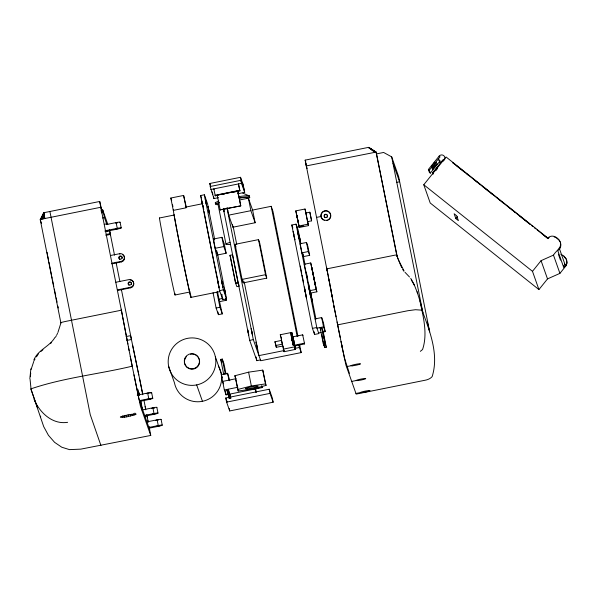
<?xml version="1.0" encoding="UTF-8"?>
<svg xmlns="http://www.w3.org/2000/svg" width="597" height="597" viewBox="0 0 597 597"><rect width="100%" height="100%" fill="white"/><g stroke="black" fill="none" stroke-linecap="round" stroke-linejoin="round"><path stroke-width="0.9" d="M30.357 376.647L30.723 373.05M29.85 378.699L30.88 368.834M41.544 223.487L40.2 219.696L43.059 218.905L43.82 212.719L99.714 201.473L101.699 209.853L100.99 207.846M173.317 209.599L173.757 213.39A44.991 0.627 78.6 0 0 184.928 270.523A44.991 0.627 78.6 0 0 190.615 294.731M305.925 212.987L307.649 221.629L311.589 220.838L309.865 212.196L305.925 212.987L306.112 213.778M309.858 212.241L311.589 220.838M40.327 220.054L60.901 322.992L57.902 332.529M41.984 219.159L43.82 212.719L44.887 218.517M31.096 369.461L33.805 361.357M41.111 219.383L43.82 212.719L44.26 218.644L43.059 218.905M40.506 219.569L43.82 212.719L40.2 219.696M56.767 334.902L57.551 333.35M560.829 254.292L563.687 255.807L566.15 258.785L567.15 262.747L566.09 265.687L559.919 273.366L547.509 278.903L538.927 289.582L532.487 271.337L541.069 260.658L553.479 255.113C555.658 251.106 561.673 248.046 560.538 242.792M566.784 260.493L566.65 263.784L563.814 267.732L557.755 250.576C566.366 244.785 554.934 231.143 547.807 238.009L548.001 238.554L549.165 237.524M55.514 337.141L56.379 335.678M34.081 360.543L35.029 359.081M36.454 356.879L38.35 353.946M33.872 359.954C37.977 349.782 49.611 346.648 54.931 337.462M431.504 166.242L432.504 164.876M435.683 169.57L437.862 166.727M443.593 160.78A3.269 3.254 -19.4 0 1 442.019 161.391L441.168 161.377A3.269 3.254 -19.4 0 1 438.623 159.347L438.489 158.795L439.504 161.683L430.31 173.13L429.392 172.399L428.37 169.503L439.116 156.138A3.269 3.254 -19.4 0 1 443.705 155.623A3.269 3.254 -19.4 0 1 444.213 160.19L443.295 159.459L432.549 172.831L433.056 174.279M430.31 173.13L429.288 170.235L440.034 156.862L439.116 156.138M538.927 289.582L430.213 202.995L423.773 184.749L446.078 156.989L547.807 238.009M435.728 170.749L437.422 168.638M455.854 218.606L454.138 213.748L456.683 215.778L458.399 220.636L455.854 218.606L457.384 216.696M563.396 266.292L564.956 264.344L559.247 248.165M149.347 393.11L148.153 393.154M433.683 163.406L434.743 162.212M50.484 343.641L51.581 342.462M40.887 351.461L42.947 349.708M420.333 351.342L422.557 349.529C427.877 333.783 423.251 316.611 419.9 300.895M135.22 414.654L136.161 414.064L127.892 414.915L120.355 417.034C124.027 418.154 130.81 415.803 135.22 414.654L134.907 413.064M158.66 419.982L157.608 419.952M151.832 408.273L151.399 408.475L151.907 408.49M154.175 408.035L154.601 407.833L152.534 408.094M117.415 222.838L116.706 223.017M234.905 375.737L248.598 372.162L262.762 370.133L266.046 385.423L252.359 388.998L238.196 391.028L234.905 375.737L235.442 377.259M237.658 389.505L251.344 385.938L265.508 383.901L266.046 385.423M115.4 222.987L117.34 222.621M147.325 393.319L146.258 393.736M156.78 420.116L155.645 420.504L156.884 420.415M305.157 160.13L368.536 147.377L376.088 152.101L397.274 256.792L396.662 255.038L395.199 255.098L326.79 268.866L305.157 160.13L305.858 162.13M210.502 187.085L209.786 183.488L240.524 177.302L243.203 184.898L244.695 192.383L237.464 193.838M44.26 218.644L100.789 207.271L99.714 201.473M306.224 165.929L376.088 152.101M244.098 189.391L240.897 180.316L210.159 186.503L213.965 198.57L218.48 197.659M376.707 153.854L383.617 152.466L391.677 156.862L398.632 176.563L429.676 331.917L427.355 321.999M100.915 210.256L102.691 209.898L107.803 224.368M101.162 211.495L102.938 211.137L103.43 212.525L101.647 212.883M210.763 189.503L241.494 183.316L244.695 192.383M173.294 210.405L170.817 198.032L183.622 195.45L186.421 207.592M217.427 253.218L226.561 298.933L222.785 299.694L219.584 290.627L200.585 195.547L204.361 194.786L207.562 203.853L214.689 239.509M231.718 192.532L239.934 190.883L239.725 190.301L215.077 195.264L215.278 195.846L218.017 195.294M102.677 218.009L104.453 217.651L106.915 224.636M220.211 210.002L217.204 195.062L237.755 190.928L240.763 205.868L220.159 209.853L240.763 205.868M220.83 194.495L217.204 195.062M222.614 194.137L229.763 192.697M231.554 192.338L237.807 191.077M222.584 194.376L224.412 194.003M185.868 207.077L202.898 203.652M104.303 224.308L106.706 223.823L106.96 224.547M173.287 210.383L186.092 207.808L183.622 195.45M119.631 222.465A3.918 0.381 -11.3 0 0 116.116 222.591L106.833 224.457L106.706 223.823M239.516 199.973L248.389 198.182L252.65 210.248L255.143 222.741L232.957 227.203L228.703 215.144L227.278 208.002M105.057 230.785L117.258 228.33A3.918 0.381 -11.3 0 1 121.228 227.92L120.087 222.181M105.333 231.509L117.519 229.054A3.918 0.381 -11.3 0 0 121.228 227.92M105.87 235.345L110.378 234.442L114.52 255.135M252.307 210.114L271.18 206.316L272.978 211.428L297.91 336.201M228.703 215.144L250.889 210.681L255.143 222.741M396.886 182.301L399.587 181.757L393.013 163.145M307.664 221.144L308.552 225.599L299.336 227.457L295.799 210.875L305.022 209.017L306.239 214.024M111.945 263.225L121.228 261.359A3.918 3.903 -19.4 0 0 124.31 256.755A3.918 3.903 -19.4 0 0 119.698 253.703L110.393 255.516M316.507 217.398L320.992 216.495M213.39 239.039L221.935 237.322L224.293 244.001L226.144 253.247L217.592 254.964L215.233 248.285L213.39 239.039L213.98 240.71M312.44 328.38L316.701 327.529L318.843 333.596L314.582 334.454L312.44 328.38L291.784 225.017L296.045 224.159L298.187 230.233L300.866 243.621M298.828 226.017L308.045 224.159L308.552 225.599M111.833 263.829L121.422 261.904A3.918 3.903 -19.4 0 0 122.833 254.829M297.119 227.196L303.485 225.912M215.233 248.285L223.785 246.561L226.144 253.247M235.076 244.337L258.508 239.621L259.732 243.083L266.732 278.142L243.3 282.859L242.076 279.403L235.076 244.337L235.987 246.934M239.33 286.12L236.837 286.627L235.531 282.941L230.009 255.307L232.509 254.807L232.703 255.352M306.507 242.472L300.134 243.755L301.948 252.837L303.291 256.628L309.656 255.352L307.843 246.262L306.507 242.472L308.321 251.553L309.656 255.352M115.908 282.239L128.982 279.605A3.918 3.903 -19.4 0 1 133.586 282.657A3.918 3.903 -19.4 0 1 130.512 287.254L117.452 289.881M301.948 252.837L308.321 251.553M117.437 290.538L130.706 287.799A3.918 3.903 -19.4 0 0 132.116 280.724M304.336 264.247L310.738 262.964L316.873 291.806L310.47 293.09L304.336 264.247L304.761 265.441M242.076 279.403L265.516 274.687L266.732 278.142M174.996 295L189.786 292.03L190.861 297.41L219.547 291.642M235.531 282.941L238.031 282.441L239.054 285.336M238.225 282.985L235.725 283.485L230.203 255.852M122.601 316.328L121.355 310.209L64.827 321.582L61.073 322.507L60.901 322.992M219.584 290.627L223.36 289.866L226.561 298.933M217.427 291.321L218.995 299.187L223.002 298.381M219.412 301.664L226.248 300.291L225.897 298.545M216.107 308.045L219.95 307.276L222.285 313.888L218.442 314.664L216.107 308.045L213.054 292.761M309.627 290.709L316.029 289.418L316.873 291.806M126.057 336.574L130.601 335.656L131.422 339.499L126.9 340.409M315.074 318.895L321.671 317.567L323.358 322.35L325.208 331.626L322.738 332.126M223.472 209.151L249.688 340.357L253.307 339.633L260.755 360.73L301.187 352.596L299.552 344.394M294.097 342.551L295.537 349.387L284.068 351.693L280.284 334.73L291.754 332.425L293.761 340.88M291.687 332.88L294.336 345.327L293.276 345.536L290.627 333.089L291.687 332.88L292.06 333.947M325.208 331.626L323.522 326.843L316.925 328.171L296.045 224.159M320.104 327.738L321.671 327.425L323.223 331.82L326.305 347.245L324.738 347.558L323.186 343.163L320.104 327.738L320.873 329.94M130.228 356.26L132.206 366.192C98.609 374.222 63.648 377.7 30.865 388.878L37.454 407.564M337.641 324.858L407.87 310.724L415.475 309.716L421.997 310.171C429.691 330.805 439.183 354.469 432.131 376.647C430.31 378.685 427.765 379.737 425.139 380.229L356.178 394.102L345.894 364.983L341.006 341.387M302.925 335.566L302.679 334.857L292.843 336.835L294.515 345.185L304.343 343.208L304.597 343.917L294.769 345.894L292.523 335.917L293.097 337.544M282.866 345.991L276.314 347.312L274.926 341.753L281.486 340.432L282.657 345.394M318.611 332.954L321.089 332.454M275.68 345.521L282.232 344.2M292.903 344.469L293.955 344.26M222.3 359.073L225.256 373.864L223.659 374.185L220.703 359.394L222.3 359.073L223.972 363.804L226.062 374.244M283.172 349.163L294.642 346.85L295.537 349.387M284.112 350.558L258.949 355.618L244.21 281.844M294.896 348.387L299.388 347.484L301.187 352.596M323.186 343.163L324.753 342.85L326.305 347.245M294.552 349.141L295.605 348.932L294.903 345.432M249.688 340.357L256.859 360.67L260.479 359.939M261.844 385.878L262.187 387.587L226.076 394.856L224.353 389.975L221.278 374.58L227.584 373.312L229.815 380.752M137.213 395.124L147.66 393.02A3.918 0.381 -11.3 0 1 151.287 392.527A3.918 0.381 -11.3 0 1 150.593 393.095M236.173 378.677L222.644 381.401L223.502 383.841M139.646 401.266L139.519 400.624L148.802 398.759A3.918 0.381 -11.3 0 1 152.78 398.348L151.631 392.61M139.519 400.624L139.78 401.356L149.063 399.483A3.918 0.381 -11.3 0 0 152.78 398.348M224.353 389.975L237.897 387.252M346.484 366.662L350.969 365.76M142.429 409.893L152.877 407.788A3.918 0.381 -11.3 0 1 156.75 407.505M227.561 393.721L229.166 393.401L230.83 398.132L229.233 398.453L226.733 389.58L228.405 394.311M225.763 397.983L269.202 389.237L272.322 398.072L273.15 402.214L229.703 410.952L226.591 402.124L225.763 397.983L227.173 401.997M144.862 416.034L144.735 415.393L154.019 413.527A3.918 0.381 -11.3 0 1 157.989 413.117L156.847 407.378M144.735 415.393L144.996 416.124L154.28 414.258A3.918 0.381 -11.3 0 0 157.989 413.117M226.591 402.124L270.031 393.386L273.15 402.214M146.675 421.922L157.123 419.818A3.918 0.381 -11.3 0 1 160.996 419.527M351.7 381.431L356.185 380.528M149.108 428.064L148.981 427.422L158.265 425.557A3.918 0.381 -11.3 0 1 162.235 425.146L161.093 419.407M148.981 427.422L149.243 428.153L158.526 426.288A3.918 0.381 -11.3 0 0 162.235 425.146M355.946 393.46L360.431 392.557M149.183 426.892L150.743 435.444L80.804 449.138L69.476 449.623L61.767 447.22L54.588 442.332L48.424 435.288L43.693 426.586L31.089 389.528L30.074 379.341M67.625 422.318C52.372 424.81 39.536 412.475 34.066 399.318M554.173 236.912L555.374 237.367M242.71 193.077L249.583 196.07M375.961 152.063L368.536 147.377L374.632 152.16M555.971 237.591L559.038 240.031L560.09 241.628M375.729 152.041L368.536 147.377L375.043 152.093M375.416 152.056L368.536 147.377L376.214 152.459L396.781 255.397L398.154 259.217M452.481 162.481L453.944 163.645M456.13 165.384L474.361 179.906M475.816 181.063L477.272 182.227M478.734 183.391L480.189 184.548M482.376 186.294L497.689 198.488M499.152 199.652L500.607 200.808M502.062 201.973L503.525 203.129M508.629 207.196L529.77 224.039M537.061 229.845L548.001 238.554M453.019 162.951L465.347 172.772M466.802 173.928L468.249 175.085M474.055 179.704L489.294 191.838M490.741 192.995L492.197 194.152M497.271 198.197L509.607 208.025M511.062 209.174L512.51 210.331M513.957 211.487L515.412 212.644M519.763 216.114L529.92 224.203M531.375 225.36L532.822 226.509M534.278 227.666L535.725 228.823M542.255 234.024L548.061 238.651M564.501 264.031L566.09 265.687M428.37 169.503L429.288 170.235M432.549 172.831L433.467 173.563M423.773 184.749L532.487 271.337M563.881 256.352L566.344 259.329M409.512 277.008L405.005 272.299M404.094 271.038L398.55 260.128M402.729 269.411L403.662 271.008M410.743 278.366L413.96 284.097L417.579 293.179M411.236 279.762L414.452 285.493M400.871 265.755L401.803 267.657M400.565 265.068L397.662 257.822M559.643 247.442L559.837 247.986M558.367 254.165L560.471 260.128M553.479 255.113L559.919 273.366M541.069 260.658L547.509 278.903M306.5 165.324L305.791 163.317L306.328 166.212M306.425 166.503L307.134 168.511M326.477 267.299L327.238 270.889M295.799 210.875L299.336 227.457M349.402 373.319L344.305 357.476M299.978 239.531L300.664 243.292L299 235.017L300.134 239.987M291.784 225.017L292.858 228.054M290.627 333.089L291.008 334.163M295.231 347.864L295.605 348.932M280.284 334.73L280.881 336.417M274.926 341.753L275.56 343.544M214.01 189.465L213.801 188.891L215.278 195.846M209.786 183.488L210.331 185.04M212.054 191.861L212.875 194.189M230.009 255.307L230.755 257.419M200.585 195.547L201.458 198.017M261.613 385.961L262.187 387.587M225.681 298.694L226.248 300.291M218.995 299.187L222.285 313.888M170.817 198.032L171.675 200.458M220.703 359.394L221.815 362.551M215.383 356.939A23.843 23.723 -19.4 0 1 184.354 384.147A23.843 23.723 -19.4 0 1 176.302 343.842A23.843 23.723 -19.4 0 1 215.383 356.939L221.174 373.334M221.278 374.58L222.427 377.834M196.667 384.908L202.45 401.311M168.645 366.342L174.436 382.744A23.843 23.723 -19.4 0 0 206.301 400.191A23.843 23.723 -19.4 0 0 218.33 365.924M119.698 253.703L119.893 254.255M130.512 287.254L130.706 287.799M121.228 261.359L121.422 261.904M109.378 230.017L110.594 235.046L109.475 229.808M121.437 289.732L133.422 349.305M139.407 394.221L138.802 392.505L139.317 395.095M133.974 374.834L138.847 398.52L140.571 403.87L139.877 400.423M150.743 435.444L140.459 406.318L132.206 366.192M100.923 445.474L90.237 414.631L49.902 211.495M40.492 416.154L40.715 416.803M417.087 291.784L420.4 302.291L422.721 312.216M439.444 161.421L439.646 162.242A3.269 3.254 -19.4 0 0 440.056 162.988M344.618 358.603L343.529 353.648M293.388 232.218L293.202 231.457L293.896 235.225M304.866 289.746L305.336 291.926M293.963 341.051L293.873 340.693L293.948 341.141M201.532 199.726L202.816 206.226L201.51 199.816M306.119 296.321L306.462 297.821L306.171 296.082M294.59 344.342L294.314 343.029M221.614 294.5L221.748 295.097M137.683 369.603L132.661 345.342M293.545 232.957L293.955 234.927M248.024 331.216C246.889 325.865 249.031 336.977 248.748 334.842M133.549 349.663L138.795 374.983M297.485 218.442C295.082 207.069 299.149 227.636 298.284 222.509M294.112 236.315L294.866 239.778L294.724 238.837M305.925 295.396L304.843 289.858M223.569 209.226L224.121 211.763L223.614 209.01M341.566 344.357L343.253 352.588M137.959 370.655L142.638 393.945M337.82 325.663L340.2 337.477M339.409 333.492L342.387 348.275M305.552 292.97L305.985 295.119M227.024 207.704L227.741 211.04L227.233 208.278M248.18 331.977L248.636 334.26M139.646 378.894L142.84 394.744M391.677 156.862L422.915 312.761M337.089 321.984L339.656 334.895M305.022 209.017L308.045 224.159M310.738 262.964L316.029 289.418M321.671 317.567L323.522 326.843M322.447 329.619L325.529 345.051L323.962 345.365L323.052 340.827M321.671 327.425L324.753 342.85M324.193 344.842L324.738 347.558M321.783 334.477L322.686 339.014M302.858 253.613L305.037 264.523M310.485 291.791L315.94 319.052M302.746 253.904L303.291 256.628M306.276 272.113L307.731 279.411M308.642 283.971L310.47 293.09M314.044 331.731L314.582 334.454M300.261 266.016L301.724 273.314M302.082 275.142L303.545 282.441M304.455 287L305.365 291.56M302.679 334.857L304.597 343.917M271.18 206.316L297.202 336.551M298.836 344.753L299.388 347.484M291.754 332.425L294.642 346.85M291.179 335.036L293.276 345.536M281.18 337.26L281.538 339.066M282.985 346.282L284.068 351.693M258.508 239.621L265.516 274.687M248.389 198.182L250.889 210.681M275.71 344.297L276.314 347.312M242.71 183.51L243.613 188.003M240.524 177.302L241.419 181.794M240.897 180.316L241.494 183.316M239.934 190.883L238.457 183.928L239.725 190.301M237.755 190.928L240.71 205.719M269.202 389.237L270.031 393.386M262.762 370.133L265.508 383.901M233.106 226.293L236.748 244.509M232.427 224.532L232.957 227.203M242.583 279.262L243.3 282.859M227.099 208.48L253.307 339.633M256.128 357.028L256.859 360.67M232.509 254.807L238.031 282.441M255.553 388.58L256.262 392.132M255.277 388.968L255.986 392.52M226.009 244.248L217.92 203.771A15.022 1.463 -11.3 0 1 219.644 202.674M221.935 237.322L223.785 246.561M213.666 197.07L213.965 198.57M248.598 372.162L251.344 385.938M216.756 250.762L217.592 254.964M204.361 194.786L223.36 289.866M221.688 294.209L222.785 299.694M235.614 378.117L238.196 391.028M216.89 291.985L219.95 307.276M217.912 312L218.442 314.664M227.584 373.312L228.95 380.132M230.83 398.132L228.338 389.259L229.166 393.401M229.793 394.095L230.502 397.647M228.569 395.139L229.233 398.453M229.211 408.467L229.703 410.952M225.218 390.572L226.076 394.856M172.555 204.868L172.914 206.637M157.123 419.818L158.265 425.557M116.116 222.591L117.258 228.33M152.877 407.788L154.019 413.527M147.66 393.02L148.802 398.759M149.243 428.153L149.369 428.788M116.027 262.24L119.855 281.403M144.996 416.124L145.123 416.758M103.177 211.278L104.453 217.651M102.691 209.898L102.938 211.137M140.788 401.117L142.34 408.878L149.466 429.071L149.093 426.848M140.526 401.132L142.37 410.355L140.31 401.266M139.108 395.229L137.638 389.207L138.847 395.244M139.78 401.356L139.907 401.99M100.789 207.271L121.355 310.209M133.691 413.475L134.004 415.072M132.071 413.93L132.392 415.527M130.168 414.393L130.489 415.99M128.109 414.84L128.422 416.43M126.027 415.228L126.348 416.825M124.072 415.542L124.385 417.131M122.37 415.751L122.691 417.348M337.73 325.111L333.857 305.768M297.709 219.577L298.127 221.681M294.172 236.016L294.575 238.039M294.343 342.887L294.612 344.253M292.948 338.917C291.903 333.35 294.12 344.872 293.082 339.305M256.65 345.335C254.531 333.902 258.979 357.342 256.859 345.917M218.756 285.739L217.801 281.224L219.144 287.918L218.905 286.515M143.929 400.199L145.549 408.326M132.295 366.446L128.422 347.103M326.79 268.866L328.037 274.986M333.917 305.962L336.081 316.813M145.131 406.43L145.802 409.833M146.862 414.99L147.355 417.482M329.051 280.172L326.581 267.583M332.35 298.015L334.574 309.171M146.795 414.885L148.19 421.788M121.833 312.641L127.877 344.044M129.139 350.514L122.713 317.164M328.149 275.829L329.798 284.015M329.402 282.142L330.999 290.306M328.925 279.821L333.313 302.701M147.899 420.542L148.213 422.161M221.651 294.314L221.778 294.955M332.133 296.731L330.447 287.597M331.275 291.776L331.507 293.037M332.38 297.851L331.701 294.097M121.243 309.216L121.795 312.231M128.713 285.053A1.634 1.627 -19.4 0 1 129.624 282.381A1.634 1.627 -19.4 0 1 131.482 284.493M58.29 307.992A42.738 0.597 78.6 0 1 57.902 306.171M57.051 302.149A42.738 0.597 78.6 0 1 56.133 297.791M55.775 296.075A42.738 0.597 78.6 0 1 54.349 289.12M53.797 286.441A42.738 0.597 78.6 0 1 52.514 280.075M52.14 278.239A42.738 0.597 78.6 0 1 51.775 276.418M51.596 275.515A42.738 0.597 78.6 0 1 50.7 271.001M50.342 269.21A42.738 0.597 78.6 0 1 49.484 264.852M49.305 263.934A42.738 0.597 78.6 0 1 48.947 262.105M48.596 260.299A42.738 0.597 78.6 0 1 47.775 256.009M47.432 254.218A42.738 0.597 78.6 0 1 47.073 252.315M130.198 280.083A3.918 3.903 -19.4 0 1 131.198 280.277M119.751 259.434A1.634 1.627 -19.4 0 1 119.937 256.62A1.634 1.627 -19.4 0 1 122.288 258.18M110.102 233.658A15.679 1.53 -11.3 0 1 106.109 234.412M105.117 231.591A15.679 1.53 -11.3 0 1 109.072 230.748M196.786 355.708A7.627 7.589 -19.4 0 1 197.816 366.543A7.627 7.589 -19.4 0 1 186.906 367.289A7.627 7.589 -19.4 0 1 186.51 356.409M190.525 354.2A7.627 7.589 -19.4 0 1 191.846 354.051M192.51 354.066A7.627 7.589 -19.4 0 1 193.831 354.26M194.465 354.446A7.627 7.589 -19.4 0 1 196.249 355.312M257.359 387.58A3.873 0.381 -11.3 0 1 259.061 387.729A3.873 0.381 -11.3 0 1 254.397 388.871A3.873 0.381 -11.3 0 1 251.874 388.916M252.225 388.751A3.873 0.381 -11.3 0 1 253.568 388.341M254.471 388.125A3.873 0.381 -11.3 0 1 256.434 387.729M239.584 198.114A15.022 1.463 -11.3 0 1 247.001 198.308M239.113 197.913A17.537 1.709 -11.3 0 1 247.822 198.622M218.047 204.614A17.537 1.709 -11.3 0 1 219.106 202.405M230.673 244.367A15.022 1.463 -11.3 0 1 229.972 242.397M215.935 203.293A17.537 1.709 -11.3 0 1 218.853 201.137M238.86 196.637A17.537 1.709 -11.3 0 1 249.15 196.614M174.906 293.478A39.469 0.545 78.6 0 1 167.533 260.404A39.469 0.545 78.6 0 1 159.6 217.965L174.391 214.987A39.469 0.545 78.6 0 0 174.615 217.345M218.196 281.948A44.991 0.627 78.6 0 1 204.562 214.293M204.428 213.554A44.991 0.627 78.6 0 1 204.062 211.554M203.734 209.741A44.991 0.627 78.6 0 1 203.458 208.152M203.338 207.443A44.991 0.627 78.6 0 1 203.002 205.39M189.861 291.664A39.469 0.545 78.6 0 1 185.749 274.045A39.469 0.545 78.6 0 1 177.122 231.069M176.951 230.173A39.469 0.545 78.6 0 1 174.779 218.315M323.178 219.897A4.895 4.873 -19.4 0 1 322.082 212.793A4.895 4.873 -19.4 0 1 329.283 212.293A4.895 4.873 -19.4 0 1 329.126 219.487M328.066 220.196A4.895 4.873 -19.4 0 1 326.857 220.614M327.425 216.644A1.634 1.627 -19.4 0 1 326.604 217.584M325.358 217.674A1.634 1.627 -19.4 0 1 324.805 214.913A1.634 1.627 -19.4 0 1 327.477 215.808M205.256 198.771L206.592 205.465L205.256 198.771M208.01 206.562L209.346 213.256L208.01 206.562M221.584 280.463L222.92 287.157L221.584 280.463M224.33 288.254L225.666 294.948L224.33 288.254M251.255 328.716L252.471 334.805L251.255 328.716M297.463 230.606L299.127 238.919L297.463 230.606M291.552 337.32L292.358 341.335L291.552 337.32M311.813 267.404L315.798 287.358L311.813 267.404M309.059 288.642L310.724 296.963L309.059 288.642M310.604 293.015L312.268 301.336L310.604 293.015M431.885 167.861L436.414 162.354L431.885 167.861M432.422 169.391L436.952 163.876L432.422 169.391M115.833 228.964L118.99 228.367L115.833 228.964M147.377 399.393L150.534 398.796L147.377 399.393M152.586 414.161L155.75 413.572L152.586 414.161M156.832 426.191L159.996 425.601L156.832 426.191M129.221 284.97A1.634 1.627 -19.4 0 0 131.347 283.105A1.634 1.627 -19.4 0 0 128.668 282.209A1.634 1.627 -19.4 0 0 129.221 284.97M119.937 259.076A1.634 1.627 -19.4 0 0 122.064 257.21A1.634 1.627 -19.4 0 0 119.393 256.314A1.634 1.627 -19.4 0 0 119.937 259.076M189.428 368.446A7.627 7.589 -19.4 0 0 199.353 359.745A7.627 7.589 -19.4 0 0 186.854 355.558A7.627 7.589 -19.4 0 0 189.428 368.446M247.479 388.804A6.53 0.634 -11.3 0 0 258.091 386.378A6.53 0.634 -11.3 0 0 249.986 387.214A6.53 0.634 -11.3 0 0 247.479 388.804M361.954 392.595A4.895 0.478 -11.3 0 0 369.909 390.774A4.895 0.478 -11.3 0 0 363.834 391.401A4.895 0.478 -11.3 0 0 361.954 392.595M357.707 380.565A4.895 0.478 -11.3 0 0 365.662 378.744A4.895 0.478 -11.3 0 0 359.588 379.371A4.895 0.478 -11.3 0 0 357.707 380.565M325.261 217.398A1.634 1.627 -19.4 0 0 327.38 215.532A1.634 1.627 -19.4 0 0 324.708 214.636A1.634 1.627 -19.4 0 0 325.261 217.398M352.491 365.797A4.895 0.478 -11.3 0 0 360.454 363.976A4.895 0.478 -11.3 0 0 354.372 364.603A4.895 0.478 -11.3 0 0 352.491 365.797M324.216 220.151A4.895 4.873 -19.4 0 0 330.596 214.562A4.895 4.873 -19.4 0 0 322.567 211.868A4.895 4.873 -19.4 0 0 324.216 220.151"/></g></svg>
